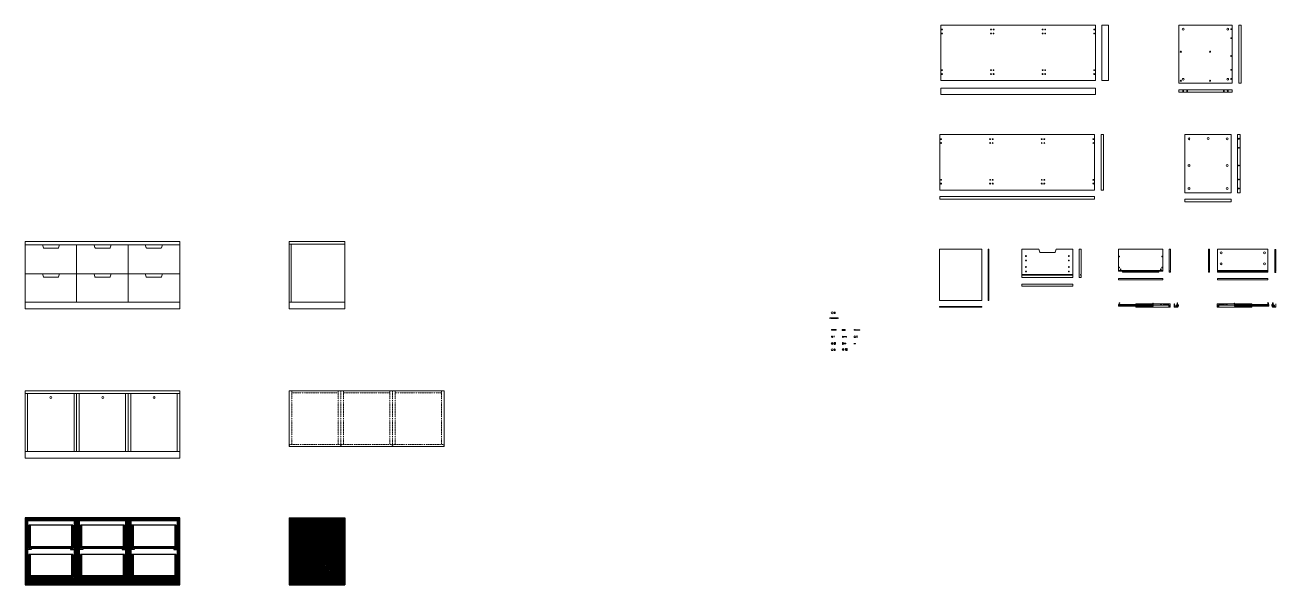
# Model space of a CAD drawing. Header units: centimetres. Extents: x -22520 to 4817, y -4630 to 5423.
# Drawn here: x -4878 to 4817, y 821 to 5161 of the extents above; entities that cross this region are included whole.
import ezdxf

# ---------------------------------------------------------------- set-up
doc = ezdxf.new("R2010")
doc.units = ezdxf.units.CM
doc.linetypes.add('ACAD_ISO02W100', pattern=[15, 12, -3])
doc.linetypes.add('ACAD_ISO03W100', pattern=[30, 12, -18])
for name, color, linetype, lineweight in [('A-ELEV-MBE', 7, 'Continuous', 18), ('A-SECT-MCUT', 7, 'Continuous', 35), ('A-SECT-MCUT1', 7, 'Continuous', 35)]:
    doc.layers.add(name, color=color, linetype=linetype, lineweight=lineweight)

msp = doc.modelspace()

# ---------------------------------------------------------------- hatches: boundary and pattern name
at = {"layer": 'A-SECT-MCUT', "lineweight": 13, "true_color": 0x636466}
h = msp.add_hatch(dxfattribs=at)
h.set_pattern_fill('ANSI31', color=251, scale=2.5)
h.paths.add_polyline_path([(-3678.5, 1341.2), (-4878.5, 1341.2), (-4878.5, 1321.2), (-3678.5, 1321.2)])
h.paths.add_polyline_path([(-3678.5, 1321.2), (-3698.5, 1321.2), (-3698.5, 871.2), (-3678.5, 871.2)])
h.paths.add_polyline_path([(-3678.5, 871.2), (-3698.5, 871.2), (-3725.5, 871.2), (-4878.5, 871.2), (-4878.5, 821.2), (-3678.5, 821.2)])
h.paths.add_polyline_path([(-4058.5, 1321.2), (-4078.5, 1321.2), (-4078.5, 871.2), (-4058.5, 871.2), (-4058.5, 896)])
h.paths.add_polyline_path([(-4078.5, 1321.2), (-4098.5, 1321.2), (-4098.5, 871.2), (-4078.5, 871.2)])
h.paths.add_polyline_path([(-4458.5, 1321.2), (-4478.5, 1321.2), (-4478.5, 871.2), (-4458.5, 871.2), (-4458.5, 896)])
h.paths.add_polyline_path([(-4478.5, 1321.2), (-4498.5, 1321.2), (-4498.5, 871.2), (-4478.5, 871.2)])
h.paths.add_polyline_path([(-4858.5, 1321.2), (-4878.5, 1321.2), (-4878.5, 871.2), (-4858.5, 871.2), (-4858.5, 896)])
h.paths.add_polyline_path([(-3707.5, 1283.7), (-3717.5, 1283.7), (-3717.5, 1120.2), (-3714.5, 1120.2), (-3714.5, 1115.2), (-3717.5, 1115.2), (-3717.5, 1105.7), (-3707.5, 1105.7), (-3707.5, 1122)])
h.paths.add_polyline_path([(-3714.5, 1120.2), (-4042.5, 1120.2), (-4042.5, 1115.2), (-3714.5, 1115.2)])
h.paths.add_polyline_path([(-4039.5, 1283.7), (-4049.5, 1283.7), (-4049.5, 1105.7), (-4039.5, 1105.7), (-4039.5, 1115.2), (-4042.5, 1115.2), (-4042.5, 1120.2), (-4039.5, 1120.2)])
h.paths.add_polyline_path([(-3707.5, 1057.7), (-3717.5, 1057.7), (-3717.5, 894.2), (-3714.5, 894.2), (-3714.5, 889.2), (-3717.5, 889.2), (-3717.5, 879.7), (-3707.5, 879.7), (-3707.5, 896)])
h.paths.add_polyline_path([(-3714.5, 894.2), (-4042.5, 894.2), (-4042.5, 889.2), (-3714.5, 889.2)])
h.paths.add_polyline_path([(-4039.5, 1057.7), (-4049.5, 1057.7), (-4049.5, 879.7), (-4039.5, 879.7), (-4039.5, 889.2), (-4042.5, 889.2), (-4042.5, 894.2), (-4039.5, 894.2)])
h.paths.add_polyline_path([(-4107.5, 1057.7), (-4117.5, 1057.7), (-4117.5, 894.2), (-4114.5, 894.2), (-4114.5, 889.2), (-4117.5, 889.2), (-4117.5, 879.7), (-4107.5, 879.7), (-4107.5, 896)])
h = msp.add_hatch(dxfattribs=at)
h.set_pattern_fill('ANSI31', color=251, scale=2.5)
h.paths.add_polyline_path([(-4107.5, 1283.7), (-4117.5, 1283.7), (-4117.5, 1120.2), (-4114.5, 1120.2), (-4114.5, 1115.2), (-4117.5, 1115.2), (-4117.5, 1105.7), (-4107.5, 1105.7), (-4107.5, 1122)])
h.paths.add_polyline_path([(-4114.5, 1120.2), (-4442.5, 1120.2), (-4442.5, 1115.2), (-4114.5, 1115.2)])
h.paths.add_polyline_path([(-4439.5, 1283.7), (-4449.5, 1283.7), (-4449.5, 1105.7), (-4439.5, 1105.7), (-4439.5, 1115.2), (-4442.5, 1115.2), (-4442.5, 1120.2), (-4439.5, 1120.2)])
h.paths.add_polyline_path([(-4507.5, 1283.7), (-4517.5, 1283.7), (-4517.5, 1120.2), (-4514.5, 1120.2), (-4514.5, 1115.2), (-4517.5, 1115.2), (-4517.5, 1105.7), (-4507.5, 1105.7), (-4507.5, 1122)])
h.paths.add_polyline_path([(-4839.5, 1283.7), (-4849.5, 1283.7), (-4849.5, 1105.7), (-4839.5, 1105.7), (-4839.5, 1115.2), (-4842.5, 1115.2), (-4842.5, 1120.2), (-4839.5, 1120.2)])
h.paths.add_polyline_path([(-4514.5, 1120.2), (-4842.5, 1120.2), (-4842.5, 1115.2), (-4839.5, 1115.2), (-4831.5, 1115.2), (-4514.5, 1115.2)])
h.paths.add_polyline_path([(-4507.5, 1057.7), (-4517.5, 1057.7), (-4517.5, 894.2), (-4514.5, 894.2), (-4514.5, 889.2), (-4517.5, 889.2), (-4517.5, 879.7), (-4507.5, 879.7)])
h.paths.add_polyline_path([(-4839.5, 1057.7), (-4849.5, 1057.7), (-4849.5, 879.7), (-4839.5, 879.7), (-4839.5, 889.2), (-4842.5, 889.2), (-4842.5, 894.2), (-4839.5, 894.2)])
h.paths.add_polyline_path([(-4514.5, 894.2), (-4842.5, 894.2), (-4842.5, 889.2), (-4514.5, 889.2)])
h.paths.add_polyline_path([(-4439.5, 1057.7), (-4449.5, 1057.7), (-4449.5, 879.7), (-4439.5, 879.7), (-4439.5, 889.2), (-4442.5, 889.2), (-4442.5, 894.2), (-4439.5, 894.2)])
h.paths.add_polyline_path([(-4114.5, 894.2), (-4442.5, 894.2), (-4442.5, 889.2), (-4114.5, 889.2)])
h = msp.add_hatch(dxfattribs=at)
h.set_pattern_fill('ANSI31', color=251, scale=2.5)
h.paths.add_polyline_path([(-2400.7, 871.2), (-2462.7, 871.2), (-2462.7, 858.7), (-2468.7, 858.7), (-2468.7, 871.2), (-2747.7, 871.2), (-2747.7, 858.7), (-2753.7, 858.7), (-2753.7, 871.2), (-2830.7, 871.2), (-2830.7, 821.2), (-2400.7, 821.2)])
h.paths.add_polyline_path([(-2400.7, 1321), (-2462.7, 1321), (-2462.7, 1308.5), (-2468.7, 1308.5), (-2468.7, 1321), (-2747.7, 1321), (-2747.7, 1308.5), (-2753.7, 1308.5), (-2753.7, 1321), (-2815.7, 1321), (-2815.7, 871.2), (-2753.7, 871.2), (-2753.7, 883.7), (-2747.7, 883.7), (-2747.7, 871.2), (-2468.7, 871.2), (-2468.7, 883.7), (-2462.7, 883.7), (-2462.7, 871.2), (-2400.7, 871.2)])
h.paths.add_polyline_path([(-2405.2, 973.3, -1), (-2411.2, 973.3, -1)], flags=16)
h.paths.add_polyline_path([(-2405.2, 1081.2, -1), (-2411.2, 1081.2, -1)], flags=16)
h.paths.add_polyline_path([(-2404.7, 903.3, -1), (-2411.7, 903.3, -1)], flags=16)
h.paths.add_polyline_path([(-2411.2, 1218.9, -1), (-2405.2, 1218.9, -1)], flags=16)
h.paths.add_polyline_path([(-2411.7, 1288.9, -1), (-2404.7, 1288.9, -1)], flags=16)
h.paths.add_polyline_path([(-2400.7, 1341.2), (-2830.7, 1341.2), (-2830.7, 1321), (-2753.7, 1321), (-2753.7, 1333.5), (-2747.7, 1333.5), (-2747.7, 1321), (-2468.7, 1321), (-2468.7, 1333.5), (-2462.7, 1333.5), (-2462.7, 1321), (-2400.7, 1321)])
h.paths.add_polyline_path([(-2815.7, 1321), (-2830.7, 1321), (-2830.7, 871.2), (-2815.7, 871.2)])

# ---------------------------------------------------------------- linework, layer by layer
at = {"layer": 'A-ELEV-MBE'}
for p, q in [((2218.5, 4672.4), (3418.5, 4672.4)), ((2218.5, 4672.4), (2218.5, 4622.4)), ((3418.5, 4672.4), (3418.5, 4622.4)), ((4063.1, 4639.4), (4063.1, 4659.4)), ((4478.1, 4659.4), (4478.1, 4639.4)), ((2218.5, 4622.4), (3418.5, 4622.4)), ((4063.1, 4639.4), (4478.1, 4639.4)), ((2211.6, 3811.5), (3411.6, 3811.5)), ((-4878.5, 3457), (-4743.5, 3457)), ((-4736.4, 3434.8), (-4743.5, 3457)), ((-4611, 3457), (-4743.5, 3457)), ((-4732.6, 3432), (-4621.9, 3432)), ((-4618.1, 3434.8), (-4611, 3457)), ((-4611, 3457), (-4478.5, 3457)), ((-4478.5, 3457), (-4078.5, 3457)), ((-4478.5, 3457), (-4478.5, 3012)), ((-4336.4, 3434.8), (-4343.5, 3457)), ((-4332.6, 3432), (-4221.9, 3432)), ((-4218.1, 3434.8), (-4211, 3457)), ((-4078.5, 3457), (-3946, 3457)), ((-4078.5, 3457), (-4078.5, 3012)), ((-3938.9, 3434.8), (-3946, 3457)), ((-3813.5, 3457), (-3946, 3457)), ((-3935.1, 3432), (-3824.4, 3432)), ((-3820.6, 3434.8), (-3813.5, 3457)), ((-3813.5, 3457), (-3678.5, 3457)), ((-2830.7, 3482), (-2400.7, 3482)), ((-2830.7, 3482), (-2830.7, 2962)), ((-2830.7, 3461.9), (-2400.7, 3461.9)), ((-2815.7, 3461.9), (-2815.7, 3012)), ((-2400.7, 3482), (-2400.7, 2962)), ((2586.8, 3026.9), (2586.8, 3422.9)), ((2586.8, 3422.9), (2591.8, 3422.9)), ((2591.8, 3026.9), (2591.8, 3422.9)), ((2847.9, 3422.9), (2980.4, 3422.9)), ((2847.9, 3422.9), (2847.9, 3202.9)), ((2987.5, 3400.7), (2980.4, 3422.9)), ((2991.3, 3397.9), (3102, 3397.9)), ((3105.8, 3400.7), (3112.9, 3422.9)), ((3112.9, 3422.9), (3242.9, 3422.9)), ((3242.9, 3422.9), (3242.9, 3202.9)), ((3291.2, 3422.9), (3291.2, 3202.9)), ((3291.2, 3422.9), (3306.2, 3422.9)), ((3306.2, 3422.9), (3306.2, 3226.9)), ((3939.8, 3422.9), (3597.8, 3422.9)), ((3597.8, 3422.9), (3597.8, 3252.9)), ((3939.8, 3422.9), (3939.8, 3252.9)), ((4364.5, 3422.9), (4364.5, 3244.9)), ((4364.5, 3422.9), (4754.5, 3422.7)), ((4754.5, 3422.7), (4754.5, 3244.7)), ((-4878.5, 3232), (-4743.5, 3232)), ((-4736.4, 3209.8), (-4743.5, 3232)), ((-4611, 3232), (-4743.5, 3232)), ((-4732.6, 3207), (-4621.9, 3207)), ((-4618.1, 3209.8), (-4611, 3232)), ((-4611, 3232), (-4478.5, 3232)), ((-4478.5, 3232), (-4343.5, 3232)), ((-4336.4, 3209.8), (-4343.5, 3232)), ((-4211, 3232), (-4343.5, 3232)), ((-4332.6, 3207), (-4221.9, 3207)), ((-4218.1, 3209.8), (-4211, 3232)), ((-4211, 3232), (-4078.5, 3232)), ((-4078.5, 3232), (-3946, 3232)), ((-3938.9, 3209.8), (-3946, 3232)), ((-3813.5, 3232), (-3946, 3232)), ((-3935.1, 3207), (-3824.4, 3207)), ((-3820.6, 3209.8), (-3813.5, 3232)), ((-3813.5, 3232), (-3678.5, 3232)), ((2847.9, 3226.9), (3242.9, 3226.9)), ((2847.9, 3221.9), (3242.9, 3221.9)), ((2847.9, 3202.9), (3242.9, 3202.9)), ((3291.2, 3202.9), (3306.2, 3202.9)), ((3306.2, 3226.9), (3302.2, 3226.9)), ((3302.2, 3226.9), (3302.2, 3221.9)), ((3302.2, 3221.9), (3306.2, 3221.9)), ((3306.2, 3221.9), (3306.2, 3202.9)), ((3597.8, 3257.9), (3939.8, 3257.9)), ((3612.8, 3257.9), (3597.8, 3257.9)), ((3597.8, 3252.9), (3939.8, 3252.9)), ((3627.8, 3252.9), (3627.8, 3244.9)), ((3627.8, 3244.9), (3909.8, 3244.9)), ((3909.8, 3252.9), (3909.8, 3244.9)), ((3999.8, 3257.9), (3996.8, 3257.9)), ((3996.8, 3257.9), (3996.8, 3252.9)), ((3996.8, 3252.9), (3999.8, 3252.9)), ((4293, 3258.1), (4296, 3258.1)), ((4296, 3253.1), (4293, 3253.1)), ((4296, 3258.1), (4296, 3253.1)), ((4364.5, 3257.9), (4754.5, 3257.9)), ((4379.5, 3257.9), (4364.5, 3257.9)), ((4364.5, 3252.9), (4754.5, 3252.9)), ((4364.5, 3244.9), (4754.5, 3244.7)), ((4817.2, 3256.7), (4814.2, 3256.7)), ((4814.2, 3256.7), (4814.2, 3251.7)), ((4814.2, 3251.7), (4817.2, 3251.7)), ((3597.8, 3195.7), (3939.8, 3195.7)), ((3597.8, 3195.7), (3597.8, 3185.7)), ((3597.8, 3185.7), (3939.8, 3185.7)), ((3939.8, 3195.7), (3939.8, 3185.7)), ((4364.5, 3197), (4754.5, 3197)), ((4364.5, 3197), (4364.5, 3187)), ((4364.5, 3187), (4754.5, 3187)), ((4754.5, 3197), (4754.5, 3187)), ((-4878.5, 3012), (-3678.5, 3012)), ((-2830.7, 3012), (-2400.7, 3012)), ((2586.8, 3026.9), (2591.8, 3026.9)), ((2586.8, 3026.9), (2591.8, 3026.9)), ((3600.8, 2993.8), (3600.8, 3006.8)), ((3600.8, 3006.8), (3607.8, 3006.8)), ((3607.8, 3004.8), (3607.8, 3006.8)), ((4051.7, 3004.8), (4051.7, 3006.8)), ((4055.2, 3006.8), (4051.7, 3006.8)), ((4055.2, 3004.8), (4055.2, 3006.8)), ((4759.3, 3006.8), (4752.3, 3006.8)), ((4752.3, 3004.8), (4752.3, 3006.8)), ((4759.3, 2993.8), (4759.3, 3006.8)), ((4791.2, 3005.4), (4791.2, 3007.4)), ((4791.2, 3007.4), (4794.7, 3007.4)), ((4794.7, 3005.4), (4794.7, 3007.4)), ((-2830.7, 2962), (-2400.7, 2962)), ((1392.8, 2922.1), (1392.8, 2936.8)), ((1392.8, 2936.8), (1393.8, 2936.8)), ((1393.8, 2922.1), (1392.8, 2922.1)), ((1393.8, 2922.1), (1393.8, 2936.8)), ((1393.8, 2934.5), (1401.4, 2934.5)), ((1393.8, 2924.5), (1401.4, 2924.5)), ((1401.4, 2934.5), (1401.4, 2924.5)), ((2208.9, 2979.8), (2536.9, 2979.8)), ((2208.9, 2979.8), (2208.9, 2974.8)), ((2208.9, 2974.8), (2536.9, 2974.8)), ((2536.9, 2979.8), (2536.9, 2974.8)), ((3864.5, 2993.8), (3597.8, 2993.8)), ((3597.8, 2980.8), (3597.8, 2993.8)), ((3864.5, 2990.8), (3597.8, 2990.8)), ((3864.5, 2980.8), (3597.8, 2980.8)), ((3602.8, 2993.8), (3602.8, 3004.8)), ((3602.8, 3004.8), (3607.8, 3004.8)), ((3731.2, 2997.6), (3731.2, 2993.8)), ((3731.2, 2980.3), (3731.2, 2976.8)), ((3995.8, 2999.6), (3733.2, 2999.6)), ((3997.8, 2974.8), (3733.2, 2974.8)), ((3859.9, 2989.8), (3846.9, 2989.8)), ((3859.9, 2988.8), (3846.9, 2988.8)), ((3864.5, 2980.8), (3864.5, 2993.8)), ((3997.8, 2989.8), (3864.5, 2989.8)), ((3997.8, 2988.8), (3864.5, 2988.8)), ((3997.8, 2997.6), (3997.8, 2974.8)), ((4029.2, 2999.6), (4029.2, 2990.4)), ((4029.2, 2999.6), (4030.2, 2999.6)), ((4029.2, 2990.4), (4029.2, 2974.8)), ((4029.2, 2974.8), (4056.2, 2974.8)), ((4030.2, 2999.6), (4030.2, 2975.8)), ((4030.2, 2975.8), (4055.2, 2975.8)), ((4048.2, 2984.3), (4038.2, 2984.3)), ((4038.2, 2984.3), (4038.2, 2983.3)), ((4048.2, 2983.3), (4038.2, 2983.3)), ((4042.2, 2989.6), (4041.5, 2988.5)), ((4041.5, 2984.3), (4041.5, 2988.5)), ((4041.5, 2988.5), (4045, 2988.5)), ((4042.2, 2989.6), (4044.3, 2989.6)), ((4044.3, 2989.6), (4045, 2988.5)), ((4045, 2988.5), (4045, 2984.3)), ((4048.2, 2991.8), (4048.2, 2982.8)), ((4049.7, 2991.8), (4049.7, 2982.8)), ((4049.7, 2988.8), (4056.2, 2988.8)), ((4049.7, 2987.8), (4055.2, 2987.8)), ((4058.2, 2993.8), (4050.2, 2993.8)), ((4057.6, 2992.3), (4050.2, 2992.3)), ((4053.2, 2982.3), (4050.2, 2982.3)), ((4053.2, 2980.8), (4050.2, 2980.8)), ((4051.7, 3004.8), (4055.2, 3004.8)), ((4053.2, 2982.3), (4053.2, 2980.8)), ((4055.2, 2975.8), (4055.2, 2987.8)), ((4056.2, 2974.8), (4056.2, 2988.8)), ((4059.2, 2982.3), (4056.2, 2982.3)), ((4056.2, 2982.3), (4056.2, 2980.8)), ((4059.2, 2980.8), (4056.2, 2980.8)), ((4057.6, 2992.3), (4059.7, 2990.2)), ((4058.2, 2993.8), (4061.2, 2990.8)), ((4059.7, 2982.8), (4059.7, 2990.2)), ((4061.2, 2982.8), (4061.2, 2990.8)), ((4362.3, 2997.6), (4362.3, 2974.8)), ((4362.3, 2989.8), (4495.6, 2989.8)), ((4362.3, 2988.8), (4495.6, 2988.8)), ((4362.3, 2974.8), (4627, 2974.8)), ((4364.3, 2999.6), (4627, 2999.6)), ((4495.6, 2980.8), (4495.6, 2993.8)), ((4495.6, 2993.8), (4762.3, 2993.8)), ((4495.6, 2990.8), (4762.3, 2990.8)), ((4495.6, 2980.8), (4762.3, 2980.8)), ((4500.2, 2989.8), (4513.2, 2989.8)), ((4500.2, 2988.8), (4513.2, 2988.8)), ((4629, 2997.6), (4629, 2993.8)), ((4629, 2980.3), (4629, 2976.8)), ((4757.3, 3004.8), (4752.3, 3004.8)), ((4757.3, 2993.8), (4757.3, 3004.8)), ((4762.3, 2980.8), (4762.3, 2993.8)), ((4788.2, 2994.4), (4785.2, 2991.4)), ((4785.2, 2983.4), (4785.2, 2991.4)), ((4788.9, 2992.9), (4786.7, 2990.8)), ((4786.7, 2983.4), (4786.7, 2990.8)), ((4787.2, 2982.9), (4790.2, 2982.9)), ((4787.2, 2981.4), (4790.2, 2981.4)), ((4788.2, 2994.4), (4796.2, 2994.4)), ((4788.9, 2992.9), (4796.2, 2992.9)), ((4796.7, 2989.4), (4790.2, 2989.4)), ((4790.2, 2975.4), (4790.2, 2989.4)), ((4790.2, 2982.9), (4790.2, 2981.4)), ((4817.2, 2975.4), (4790.2, 2975.4)), ((4794.7, 3005.4), (4791.2, 3005.4)), ((4796.7, 2988.4), (4791.2, 2988.4)), ((4791.2, 2976.4), (4791.2, 2988.4)), ((4816.2, 2976.4), (4791.2, 2976.4)), ((4793.2, 2982.9), (4796.2, 2982.9)), ((4793.2, 2982.9), (4793.2, 2981.4)), ((4793.2, 2981.4), (4796.2, 2981.4)), ((4796.7, 2992.4), (4796.7, 2983.4)), ((4798.2, 2992.4), (4798.2, 2983.4)), ((4798.2, 2984.9), (4808.2, 2984.9)), ((4798.2, 2983.9), (4808.2, 2983.9)), ((4802.2, 2990.2), (4801.5, 2989.1)), ((4805, 2989.1), (4801.5, 2989.1)), ((4801.5, 2989.1), (4801.5, 2984.9)), ((4804.3, 2990.2), (4802.2, 2990.2)), ((4804.3, 2990.2), (4805, 2989.1)), ((4805, 2984.9), (4805, 2989.1)), ((4808.2, 2984.9), (4808.2, 2983.9)), ((4816.2, 3000.2), (4816.2, 2976.4)), ((4817.2, 3000.2), (4816.2, 3000.2)), ((4817.2, 3000.2), (4817.2, 2991)), ((4817.2, 2991), (4817.2, 2975.4)), ((1359.2, 2891.5), (1360.2, 2892.5)), ((1359.2, 2891.5), (1359.2, 2888.3)), ((1359.2, 2888.3), (1360.2, 2887.3)), ((1360.2, 2892.5), (1360.2, 2887.3)), ((1363.2, 2892.5), (1360.2, 2892.5)), ((1360.2, 2887.3), (1363.2, 2887.3)), ((1363.2, 2892.5), (1363.2, 2887.3)), ((1363.2, 2891.1), (1369.2, 2891.1)), ((1363.2, 2888.7), (1369.2, 2888.7)), ((1369.2, 2892.5), (1369.2, 2887.3)), ((1415.2, 2892.5), (1369.2, 2892.5)), ((1369.2, 2887.3), (1415.2, 2887.3)), ((1415.2, 2887.3), (1415.2, 2892.5)), ((1415.2, 2891.1), (1421.2, 2891.1)), ((1415.2, 2888.7), (1421.2, 2888.7)), ((1421.2, 2892.5), (1424.2, 2892.5)), ((1421.2, 2892.5), (1421.2, 2887.3)), ((1424.2, 2887.3), (1421.2, 2887.3)), ((1424.2, 2892.5), (1424.2, 2887.3)), ((1425.2, 2891.5), (1424.2, 2892.5)), ((1425.2, 2888.3), (1424.2, 2887.3)), ((1425.2, 2891.5), (1425.2, 2888.3)), ((1372.5, 2800.7), (1371, 2799.2)), ((1371, 2799.2), (1371, 2796.2)), ((1372.5, 2794.7), (1371, 2796.2)), ((1372.5, 2800.7), (1372.5, 2794.7)), ((1407.5, 2800.7), (1372.5, 2800.7)), ((1407.5, 2794.7), (1372.5, 2794.7)), ((1407.5, 2800.7), (1409, 2799.2)), ((1407.5, 2800.7), (1407.5, 2794.7)), ((1407.5, 2794.7), (1409, 2796.2)), ((1409, 2796.2), (1409, 2799.2)), ((1455.3, 2800.5), (1453.8, 2799)), ((1453.8, 2799), (1453.8, 2796)), ((1455.3, 2794.5), (1453.8, 2796)), ((1477.3, 2800.5), (1455.3, 2800.5)), ((1455.3, 2800.5), (1455.3, 2794.5)), ((1455.3, 2794.5), (1477.3, 2794.5)), ((1459.8, 2749.6), (1459.8, 2749.6)), ((1459.8, 2739.6), (1459.8, 2739.6)), ((1460.5, 2740.3), (1460.5, 2748.8)), ((1468.4, 2747.1), (1460.5, 2747.1)), ((1460.5, 2742.1), (1468.4, 2742.1)), ((1468.4, 2742.1), (1468.4, 2747.1)), ((1468.4, 2745.6), (1486.2, 2745.6)), ((1468.4, 2743.5), (1486.2, 2743.5)), ((1469.4, 2745.6), (1469.4, 2747.1)), ((1469.4, 2742.1), (1469.4, 2743.5)), ((1470.5, 2745.6), (1470.5, 2747.1)), ((1470.5, 2742.1), (1470.5, 2743.5)), ((1471.6, 2745.6), (1471.6, 2747.1)), ((1471.6, 2742.1), (1471.6, 2743.5)), ((1472.6, 2745.6), (1472.6, 2747.1)), ((1472.6, 2742.1), (1472.6, 2743.5)), ((1473.7, 2745.6), (1473.7, 2747.1)), ((1473.7, 2742.1), (1473.7, 2743.5)), ((1474.8, 2745.6), (1474.8, 2747.1)), ((1474.8, 2742.1), (1474.8, 2743.5)), ((1475.9, 2745.6), (1475.9, 2747.1)), ((1475.9, 2742.1), (1475.9, 2743.5)), ((1476.9, 2745.6), (1476.9, 2747.1)), ((1476.9, 2742.1), (1476.9, 2743.5)), ((1477.3, 2800.5), (1478.8, 2799)), ((1477.3, 2800.5), (1477.3, 2794.5)), ((1477.3, 2794.5), (1478.8, 2796)), ((1478, 2745.6), (1478, 2747.1)), ((1478, 2742.1), (1478, 2743.5)), ((1478.8, 2796), (1478.8, 2799)), ((1479.1, 2745.6), (1479.1, 2747.1)), ((1479.1, 2742.1), (1479.1, 2743.5)), ((1480.1, 2745.6), (1480.1, 2747.1)), ((1480.1, 2742.1), (1480.1, 2743.5)), ((1481.2, 2745.6), (1481.2, 2747.1)), ((1481.2, 2742.1), (1481.2, 2743.5)), ((1482.3, 2745.6), (1482.3, 2747.1)), ((1482.3, 2742.1), (1482.3, 2743.5)), ((1483.4, 2745.6), (1483.4, 2747.1)), ((1483.4, 2742.1), (1483.4, 2743.5)), ((1484.4, 2745.6), (1484.4, 2747.1)), ((1484.4, 2742.1), (1484.4, 2743.5)), ((1485.5, 2745.6), (1485.5, 2747.1)), ((1485.5, 2742.1), (1485.5, 2743.5)), ((1486.2, 2742.1), (1486.2, 2747.1)), ((1486.2, 2747.1), (1487.7, 2747.1)), ((1486.2, 2742.1), (1487.7, 2742.1)), ((1487.7, 2742.1), (1487.7, 2747.1)), ((1548.2, 2800.2), (1548.2, 2794.9)), ((1548.2, 2800.2), (1550.7, 2800.2)), ((1548.2, 2794.9), (1550.7, 2794.9)), ((1550.7, 2794.9), (1550.7, 2800.2)), ((1550.7, 2798.6), (1558.2, 2798.6)), ((1550.7, 2796.6), (1558.2, 2796.6)), ((1558.2, 2794.1), (1558.2, 2801.1)), ((1578.2, 2799.6), (1560.2, 2799.6)), ((1560.2, 2799.6), (1560.2, 2799.6)), ((1560.2, 2797.6), (1560.2, 2797.6)), ((1560.2, 2795.6), (1578.2, 2795.6)), ((1561.2, 2799.1), (1577.2, 2799.1)), ((1561.2, 2798.6), (1577.2, 2798.6)), ((1577.2, 2796.6), (1561.2, 2796.6)), ((1561.2, 2796.1), (1577.2, 2796.1)), ((1578.2, 2799.6), (1578.2, 2799.6)), ((1578.2, 2797.6), (1578.2, 2797.6)), ((1580.2, 2794.1), (1580.2, 2801.1)), ((1582.1, 2799.6), (1580.9, 2795.6)), ((1583.3, 2799.6), (1582.2, 2795.6)), ((1584.6, 2799.6), (1583.4, 2795.6)), ((1585.8, 2799.6), (1584.7, 2795.6)), ((1587.1, 2799.6), (1585.9, 2795.6)), ((1588.3, 2799.6), (1587.1, 2795.6)), ((1589.6, 2799.6), (1588.4, 2795.6)), ((1590.8, 2799.6), (1589.6, 2795.6)), ((1592.2, 2796.4), (1592.2, 2798.7)), ((1393.3, 2637.2), (1393.3, 2651.9)), ((1393.3, 2651.9), (1394.3, 2651.9)), ((1394.3, 2637.2), (1393.3, 2637.2)), ((1393.6, 2699.6), (1403.6, 2699.6)), ((1393.6, 2699.6), (1393.6, 2684.9)), ((1396.8, 2684.9), (1393.6, 2684.9)), ((1394.3, 2637.2), (1394.3, 2651.9)), ((1394.3, 2649.5), (1401.9, 2649.5)), ((1394.3, 2648), (1399.8, 2648)), ((1394.3, 2647.5), (1399.8, 2647.5)), ((1399.8, 2641.5), (1394.3, 2641.5)), ((1394.3, 2641), (1399.8, 2641)), ((1394.3, 2639.5), (1401.9, 2639.5)), ((1396.8, 2684.9), (1396.8, 2694.9)), ((1402.1, 2692.9), (1396.8, 2692.9)), ((1396.8, 2687.9), (1402.1, 2687.9)), ((1399.8, 2647.5), (1399.8, 2648)), ((1399.8, 2641), (1399.8, 2641.5)), ((1401.9, 2649.5), (1401.9, 2639.5)), ((1402.1, 2684.9), (1402.1, 2694.9)), ((1403.6, 2684.9), (1402.1, 2684.9)), ((1402.1, 2684.9), (1403.6, 2684.9)), ((1403.6, 2699.6), (1403.6, 2684.9)), ((1456.6, 2687.5), (1456.6, 2698.1)), ((1461.9, 2699.9), (1457.6, 2699.9)), ((1457.6, 2696.3), (1459.7, 2696.3)), ((1457.6, 2689.3), (1459.7, 2689.3)), ((1457.6, 2685.7), (1461.9, 2685.7)), ((1461.9, 2696.3), (1459.7, 2696.3)), ((1461.9, 2689.3), (1459.7, 2689.3)), ((1462.8, 2692.8), (1462.8, 2698.1)), ((1462.8, 2687.4), (1462.8, 2698.1)), ((1462.8, 2695.7), (1482, 2695.7)), ((1462.8, 2692.8), (1462.8, 2687.4)), ((1462.8, 2689.9), (1482, 2689.9)), ((1465.7, 2689.9), (1464.3, 2695.7)), ((1467.2, 2689.9), (1465.8, 2695.7)), ((1468.7, 2689.9), (1467.3, 2695.7)), ((1470.2, 2689.9), (1468.8, 2695.7)), ((1471.7, 2689.9), (1470.3, 2695.7)), ((1473.2, 2689.9), (1471.8, 2695.7)), ((1474.7, 2689.9), (1473.3, 2695.7)), ((1476.2, 2689.9), (1474.8, 2695.7)), ((1477.7, 2689.9), (1476.3, 2695.7)), ((1479.2, 2689.9), (1477.8, 2695.7)), ((1480.7, 2689.9), (1479.3, 2695.7)), ((1479.6, 2653.7), (1487, 2653.7)), ((1479.6, 2653.7), (1479.6, 2639)), ((1479.6, 2639), (1480.6, 2639)), ((1480.6, 2653.7), (1480.6, 2644.8)), ((1480.6, 2651.5), (1486.2, 2651.5)), ((1486.2, 2644.8), (1480.6, 2644.8)), ((1480.6, 2644.3), (1480.6, 2639)), ((1486.2, 2644.3), (1480.6, 2644.3)), ((1480.6, 2641.2), (1486.2, 2641.2)), ((1482.2, 2690), (1480.8, 2695.7)), ((1481.7, 2650.7), (1485.1, 2650.7)), ((1481.7, 2650.7), (1481.7, 2645.8)), ((1481.7, 2645.8), (1485.1, 2645.8)), ((1483.9, 2695), (1482, 2695.7)), ((1483.9, 2690.6), (1482, 2689.9)), ((1483.9, 2692.8), (1483.9, 2695)), ((1483.9, 2692.8), (1483.9, 2690.6)), ((1485.1, 2650.7), (1485.1, 2645.8)), ((1486.2, 2653.7), (1486.2, 2644.8)), ((1486.2, 2644.3), (1486.2, 2639)), ((1486.2, 2639), (1493.1, 2639)), ((1487, 2653.7), (1487, 2643.7)), ((1487, 2651.5), (1492.2, 2651.5)), ((1492.2, 2653.7), (1493.1, 2653.7)), ((1492.2, 2653.7), (1492.2, 2643.7)), ((1493.1, 2653.7), (1493.1, 2639)), ((1547.2, 2692.1), (1546.7, 2692.6)), ((1546.7, 2691.6), (1547.2, 2692.1)), ((1550.5, 2689.7), (1549.1, 2694.5)), ((1552, 2689.7), (1550.6, 2694.5)), ((1553.5, 2689.7), (1552.1, 2694.5)), ((1555, 2689.7), (1553.6, 2694.5)), ((1556.5, 2689.7), (1555.1, 2694.5)), ((1558, 2689.7), (1556.6, 2694.5)), ((1558.7, 2693.5), (1558.7, 2690.7)), ((-4878.5, 2304.7), (-3678.5, 2304.7)), ((-4858.5, 2304.7), (-4858.5, 1854.7)), ((-4858.5, 2304.7), (-4495.5, 2304.7)), ((-4858.5, 2304.7), (-4849.5, 2304.7)), ((-4498.5, 2304.7), (-4498.5, 1854.7)), ((-4478.5, 2304.7), (-4478.5, 1854.7)), ((-4458.5, 2304.7), (-4458.5, 1854.7)), ((-4098.5, 2304.7), (-4098.5, 1854.7)), ((-4081, 2304.7), (-4076, 2304.7)), ((-4078.5, 2304.7), (-4078.5, 1854.7)), ((-4058.5, 2304.7), (-4058.5, 1854.7)), ((-3698.5, 2304.7), (-3698.5, 1854.7)), ((-4878.5, 1854.7), (-3678.5, 1854.7))]:
    msp.add_line(p, q, dxfattribs=at)
at = {"layer": 'A-ELEV-MBE', "linetype": 'ACAD_ISO02W100'}
for p, q in [((4051.7, 2993.8), (4051.7, 3004.8)), ((4055.2, 2993.8), (4055.2, 3004.8)), ((4791.2, 2994.4), (4791.2, 3005.4)), ((4794.7, 2994.4), (4794.7, 3005.4))]:
    msp.add_line(p, q, dxfattribs=at)
at = {"layer": 'A-ELEV-MBE', "linetype": 'Continuous'}
for p, q in [((1376.1, 2688.6), (1376.1, 2695.9)), ((1377.4, 2688.6), (1377.4, 2695.9)), ((1462.3, 2647), (1459.4, 2647)), ((1462.3, 2645.7), (1459.4, 2645.7)), ((1462.3, 2647), (1462.3, 2650)), ((1462.3, 2645.7), (1462.3, 2642.7)), ((1463.7, 2647), (1463.7, 2650)), ((1463.7, 2647), (1466.6, 2647)), ((1463.7, 2645.7), (1466.6, 2645.7)), ((1463.7, 2645.7), (1463.7, 2642.7))]:
    msp.add_line(p, q, dxfattribs=at)
at = {"layer": 'A-ELEV-MBE', "linetype": 'ACAD_ISO03W100', "ltscale": 0.15}
for p, q in [((-2810.7, 2324.7), (-2810.7, 1909.7)), ((-2810.7, 2309.7), (-2450.7, 2309.7)), ((-2450.7, 2324.7), (-2450.7, 1909.7)), ((-2430.7, 2324.7), (-2430.7, 1909.7)), ((-2410.7, 2324.7), (-2410.7, 1909.7)), ((-2410.7, 2309.7), (-2050.7, 2309.7)), ((-2050.7, 2324.7), (-2050.7, 1909.7)), ((-2030.7, 2324.7), (-2030.7, 1909.7)), ((-2010.7, 2324.7), (-2010.7, 1909.7)), ((-2010.7, 2309.7), (-1650.7, 2309.7)), ((-1650.7, 2324.7), (-1650.7, 1909.7)), ((-2830.7, 1909.7), (-1630.7, 1909.7)), ((-2828.2, 1894.7), (-2828.2, 1909.7)), ((-2433.2, 1894.7), (-2433.2, 1909.7)), ((-2428.2, 1894.7), (-2428.2, 1909.7)), ((-2033.2, 1894.7), (-2033.2, 1909.7)), ((-2028.2, 1894.7), (-2028.2, 1909.7)), ((-1633.2, 1894.7), (-1633.2, 1909.7))]:
    msp.add_line(p, q, dxfattribs=at)
at = {"layer": 'A-ELEV-MBE', "lineweight": 25}
for p, q in [((-4858.5, 1321.2), (-4858.5, 871.2)), ((-4858.5, 1321.2), (-4849.5, 1321.2)), ((-4849.5, 1283.7), (-4849.5, 1105.7)), ((-4839.7, 1283.7), (-4849.5, 1283.7)), ((-4839.5, 1283.7), (-4839.5, 1120.2)), ((-4517.5, 1283.7), (-4517.5, 1120.2)), ((-4507.5, 1283.7), (-4507.5, 1105.7)), ((-4498.5, 1321.2), (-4498.5, 871.2)), ((-4478.5, 1321.2), (-4478.5, 871.2)), ((-4458.5, 1321.2), (-4458.5, 871.2)), ((-4449.5, 1283.7), (-4449.5, 1105.7)), ((-4439.7, 1283.7), (-4449.5, 1283.7)), ((-4439.5, 1283.7), (-4439.5, 1120.2)), ((-4117.5, 1283.7), (-4117.5, 1120.2)), ((-4107.5, 1283.7), (-4107.5, 1105.7)), ((-4081, 1321.2), (-4076, 1321.2)), ((-4078.5, 1321.2), (-4078.5, 871.2)), ((-4049.5, 1283.7), (-4049.5, 1105.7)), ((-4039.7, 1283.7), (-4049.5, 1283.7)), ((-4039.5, 1283.7), (-4039.5, 1120.2)), ((-3717.5, 1283.7), (-3717.5, 1120.2)), ((-3707.5, 1283.7), (-3707.5, 1105.7)), ((-3698.5, 1321.2), (-3698.5, 871.2)), ((-4839.5, 1105.7), (-4849.5, 1105.7)), ((-4842.5, 1120.2), (-4842.5, 1115.2)), ((-4839.5, 1115.2), (-4839.5, 1105.7)), ((-4517.5, 1115.2), (-4517.5, 1105.7)), ((-4517.5, 1105.7), (-4507.5, 1105.7)), ((-4517.5, 1105.7), (-4512.5, 1105.7)), ((-4514.5, 1120.2), (-4514.5, 1115.2)), ((-4439.5, 1105.7), (-4449.5, 1105.7)), ((-4442.5, 1120.2), (-4442.5, 1115.2)), ((-4439.5, 1115.2), (-4439.5, 1105.7)), ((-4117.5, 1115.2), (-4117.5, 1105.7)), ((-4117.5, 1105.7), (-4107.5, 1105.7)), ((-4117.5, 1105.7), (-4112.5, 1105.7)), ((-4114.5, 1120.2), (-4114.5, 1115.2)), ((-4039.5, 1105.7), (-4049.5, 1105.7)), ((-4042.5, 1120.2), (-4042.5, 1115.2)), ((-4039.5, 1115.2), (-4039.5, 1105.7)), ((-3717.5, 1115.2), (-3717.5, 1105.7)), ((-3717.5, 1105.7), (-3707.5, 1105.7)), ((-3717.5, 1105.7), (-3712.5, 1105.7)), ((-3714.5, 1120.2), (-3714.5, 1115.2)), ((-4849.5, 1057.7), (-4849.5, 879.7)), ((-4839.7, 1057.7), (-4849.5, 1057.7)), ((-4839.5, 1057.7), (-4839.5, 894.2)), ((-4517.5, 1057.7), (-4517.5, 894.2)), ((-4507.5, 1057.7), (-4507.5, 879.7)), ((-4449.5, 1057.7), (-4449.5, 879.7)), ((-4439.7, 1057.7), (-4449.5, 1057.7)), ((-4439.5, 1057.7), (-4439.5, 894.2)), ((-4117.5, 1057.7), (-4117.5, 894.2)), ((-4107.5, 1057.7), (-4107.5, 879.7)), ((-4049.5, 1057.7), (-4049.5, 879.7)), ((-4039.7, 1057.7), (-4049.5, 1057.7)), ((-4039.5, 1057.7), (-4039.5, 894.2)), ((-3717.5, 1057.7), (-3717.5, 894.2)), ((-3707.5, 1057.7), (-3707.5, 879.7)), ((-4839.5, 879.7), (-4849.5, 879.7)), ((-4842.5, 894.2), (-4842.5, 889.2)), ((-4839.5, 889.2), (-4839.5, 879.7)), ((-4517.5, 889.2), (-4517.5, 879.7)), ((-4517.5, 879.7), (-4507.5, 879.7)), ((-4517.5, 879.7), (-4512.5, 879.7)), ((-4514.5, 894.2), (-4514.5, 889.2)), ((-4439.5, 879.7), (-4449.5, 879.7)), ((-4442.5, 894.2), (-4442.5, 889.2)), ((-4439.5, 889.2), (-4439.5, 879.7)), ((-4117.5, 889.2), (-4117.5, 879.7)), ((-4117.5, 879.7), (-4107.5, 879.7)), ((-4117.5, 879.7), (-4112.5, 879.7)), ((-4114.5, 894.2), (-4114.5, 889.2)), ((-4039.5, 879.7), (-4049.5, 879.7)), ((-4042.5, 894.2), (-4042.5, 889.2)), ((-4039.5, 889.2), (-4039.5, 879.7)), ((-3717.5, 889.2), (-3717.5, 879.7)), ((-3717.5, 879.7), (-3707.5, 879.7)), ((-3717.5, 879.7), (-3712.5, 879.7)), ((-3714.5, 894.2), (-3714.5, 889.2))]:
    msp.add_line(p, q, dxfattribs=at)
at = {"layer": 'A-ELEV-MBE'}
for points in [[(2218.5, 4730.8), (3418.5, 4730.8), (3418.5, 5160.8), (2218.5, 5160.8)], [(3468.5, 5160.8), (3518.5, 5160.8), (3518.5, 4730.8), (3468.5, 4730.8)], [(4063.1, 5160.8), (4478.1, 5160.8), (4478.1, 4710.9), (4063.1, 4710.9)], [(4528.1, 5160.8), (4548.1, 5160.8), (4548.1, 4710.9), (4528.1, 4710.9)], [(2211.6, 3881.5), (3411.6, 3881.5), (3411.6, 4311.5), (2211.6, 4311.5)], [(3461.6, 4311.5), (3481.6, 4311.5), (3481.6, 3881.5), (3461.6, 3881.5)], [(4111.1, 4311.5), (4471.1, 4311.5), (4471.1, 3861.5), (4111.1, 3861.5)], [(4518.7, 4311.5), (4538.7, 4311.5), (4538.7, 3861.5), (4518.7, 3861.5)], [(4111.1, 3811.5), (4471.1, 3811.5), (4471.1, 3791.5), (4111.1, 3791.5)], [(-4878.5, 2962), (-3678.5, 2962), (-3678.5, 3482), (-4878.5, 3482)], [(2536.9, 3422.9), (2208.9, 3422.9), (2208.9, 3026.9), (2536.9, 3026.9)], [(2847.9, 3152.9), (3242.9, 3152.9), (3242.9, 3137.9), (2847.9, 3137.9)], [(3859.9, 2983.3), (3846.9, 2983.3), (3846.9, 2990.3), (3859.9, 2990.3)], [(3993.9, 2978.2), (3986.9, 2978.2), (3986.9, 2985.2), (3993.9, 2985.2)], [(4366.2, 2978.2), (4373.2, 2978.2), (4373.2, 2985.2), (4366.2, 2985.2)], [(4500.2, 2983.3), (4513.2, 2983.3), (4513.2, 2990.3), (4500.2, 2990.3)], [(1393.7, 2740.8), (1393.7, 2750.8), (1392.7, 2750.8), (1392.7, 2740.8)], [(1570.2, 2752.3), (1570.2, 2738.1), (1569.6, 2738.1), (1569.6, 2752.3)], [(-4878.5, 1804.7), (-3678.5, 1804.7), (-3678.5, 2324.7), (-4878.5, 2324.7)], [(-2830.7, 1894.7), (-1630.7, 1894.7), (-1630.7, 2324.7), (-2830.7, 2324.7)]]:
    msp.add_lwpolyline(points, close=True, dxfattribs=at)
for points in [[(4478.1, 4659.4), (4063.1, 4659.4)], [(3411.6, 3811.5), (3411.6, 3831.5), (2211.6, 3831.5), (2211.6, 3811.5)], [(3999.8, 3252.9), (3999.8, 3244.9), (3989.8, 3244.9), (3989.8, 3422.9), (3999.8, 3422.9), (3999.8, 3257.9)], [(4293, 3258.1), (4293, 3423.1), (4303, 3423.1), (4303, 3245.1), (4293, 3245.1), (4293, 3253.1)], [(4817.2, 3256.7), (4817.2, 3421.7), (4807.2, 3421.7), (4807.2, 3243.7), (4817.2, 3243.7), (4817.2, 3251.7)], [(1592.2, 2798.7), (1580.2, 2798.7)], [(1580.2, 2796.4), (1592.2, 2796.4)], [(1546.7, 2692.6), (1546.7, 2696.1)], [(1546.7, 2696.1), (1548.7, 2693.5)], [(1546.7, 2688.1), (1546.7, 2691.6)], [(1546.7, 2688.1), (1548.7, 2690.7)], [(1548.7, 2693.5), (1558.7, 2693.5)], [(1558.7, 2690.7), (1548.7, 2690.7)]]:
    msp.add_lwpolyline(points, dxfattribs=at)
at = {"layer": 'A-ELEV-MBE', "lineweight": 25}
for points in [[(-2753.7, 1308.5), (-2753.7, 1333.5), (-2747.7, 1333.5), (-2747.7, 1308.5)], [(-2468.7, 1308.5), (-2468.7, 1333.5), (-2462.7, 1333.5), (-2462.7, 1308.5)], [(-2753.7, 858.7), (-2753.7, 883.7), (-2747.7, 883.7), (-2747.7, 858.7)], [(-2468.7, 858.7), (-2468.7, 883.7), (-2462.7, 883.7), (-2462.7, 858.7)]]:
    msp.add_lwpolyline(points, close=True, dxfattribs=at)
at = {"layer": 'A-ELEV-MBE'}
for centre, radius in [((2228.5, 5125.8), 3.5), ((2228.5, 5095.8), 3), ((2608.5, 5125.8), 3.5), ((2608.5, 5095.8), 3), ((2628.5, 5125.8), 3.5), ((2628.5, 5095.8), 3), ((3008.5, 5125.8), 3.5), ((3008.5, 5095.8), 3), ((3028.5, 5125.8), 3.5), ((3028.5, 5095.8), 3), ((3408.5, 5125.8), 3.5), ((3408.5, 5095.8), 3), ((4098.1, 5128.6), 7.35), ((4443.1, 5128.6), 7.35), ((4470.6, 5128.6), 3.5), ((4470.6, 5058.6), 3), ((4079.7, 4954.1), 4), ((4306.1, 4954.1), 4), ((4470.6, 4920.9), 3), ((2228.5, 4780.8), 3.5), ((2228.5, 4810.8), 3), ((2608.5, 4780.8), 3.5), ((2608.5, 4810.8), 3), ((2628.5, 4780.8), 3.5), ((2628.5, 4810.8), 3), ((3008.5, 4780.8), 3.5), ((3008.5, 4810.8), 3), ((3028.5, 4780.8), 3.5), ((3028.5, 4810.8), 3), ((3408.5, 4780.8), 3.5), ((3408.5, 4810.8), 3), ((4470.6, 4813), 3), ((4079.7, 4729.1), 4), ((4098.1, 4740), 7.35), ((4306.1, 4729.1), 4), ((4443.1, 4740), 7.35), ((4470.6, 4743), 3.5), ((4098.1, 4649.4), 3.5), ((4128.1, 4649.4), 3), ((4413.1, 4649.4), 3), ((4443.1, 4649.4), 3.5), ((2221.6, 4276.5), 3.5), ((2601.6, 4276.5), 3.5), ((2621.6, 4276.5), 3.5), ((3001.6, 4276.5), 3.5), ((3021.6, 4276.5), 3.5), ((3401.6, 4276.5), 3.5), ((4143.1, 4279.4), 7.28), ((4291.1, 4281.5), 7.35), ((4439.1, 4279.4), 7.28), ((4528.7, 4279.4), 3.5), ((2221.6, 4246.5), 3), ((2601.6, 4246.5), 3), ((2621.6, 4246.5), 3), ((3001.6, 4246.5), 3), ((3021.6, 4246.5), 3), ((3401.6, 4246.5), 3), ((4528.7, 4209.4), 3), ((4143.1, 4071.6), 7.35), ((4439.1, 4071.6), 7.35), ((4528.7, 4071.6), 3), ((2221.6, 3931.5), 3.5), ((2221.6, 3961.5), 3), ((2601.6, 3931.5), 3.5), ((2601.6, 3961.5), 3), ((2621.6, 3931.5), 3.5), ((2621.6, 3961.5), 3), ((3001.6, 3931.5), 3.5), ((3001.6, 3961.5), 3), ((3021.6, 3931.5), 3.5), ((3021.6, 3961.5), 3), ((3401.6, 3931.5), 3.5), ((3401.6, 3961.5), 3), ((4143.1, 3893.7), 7.35), ((4439.1, 3893.7), 7.35), ((4528.7, 3893.8), 3.5), ((4528.7, 3963.8), 3), ((4298, 3401.6), 3.5), ((4391.6, 3395.6), 7.35), ((4727.4, 3395.4), 7.35), ((4812.2, 3400.2), 3.5), ((2879.4, 3370.4), 3.5), ((2879.4, 3335.4), 3), ((3211.4, 3370.4), 3.5), ((3211.4, 3335.4), 3), ((3602.8, 3366.4), 2.5), ((3934.8, 3366.4), 2.5), ((4298, 3316.6), 3.5), ((4298, 3366.6), 2.5), ((4391.5, 3309.4), 7.35), ((4727.4, 3309.2), 7.35), ((4812.2, 3315.2), 3.5), ((4812.2, 3365.2), 3), ((2879.4, 3285.4), 3.5), ((2879.4, 3250.4), 3), ((3211.4, 3285.4), 3.5), ((3211.4, 3250.4), 3), ((3602.8, 3281.4), 2.5), ((3613.1, 3267.4), 2.66), ((3924.6, 3267.4), 2.66), ((3934.8, 3281.4), 2.5), ((4298, 3281.6), 2.5), ((4812.2, 3280.2), 3), ((1376.6, 2929.6), 7.35), ((3926.3, 2993.1), 4), ((4433.8, 2993.1), 4), ((1376.6, 2745.2), 5), ((1553.8, 2745.2), 7.07), ((1376.8, 2692.3), 7.35), ((1377.1, 2644.6), 7.35), ((1463, 2646.3), 7.35), ((-4678.5, 2274.7), 7.35), ((-4276, 2274.7), 7.35), ((-3878.5, 2274.7), 7.35)]:
    msp.add_circle(centre, radius, dxfattribs=at)
at = {"layer": 'A-ELEV-MBE', "lineweight": 25}
for centre, radius in [((-2408.2, 1288.9), 3.5), ((-2408.2, 1218.9), 3), ((-2408.2, 1081.2), 3), ((-2408.2, 973.3), 3), ((-2408.2, 903.3), 3.5)]:
    msp.add_circle(centre, radius, dxfattribs=at)
at = {"layer": 'A-ELEV-MBE'}
for centre, radius, start, end in [((-4732.6, 3436), 4, 197.74467, 270), ((-4621.9, 3436), 4, 270, 342.25533), ((-4332.6, 3436), 4, 197.74467, 270), ((-4221.9, 3436), 4, 270, 342.25533), ((-3935.1, 3436), 4, 197.74467, 270), ((-3824.4, 3436), 4, 270, 342.25533), ((2991.3, 3401.9), 4, 197.74467, 270), ((3102, 3401.9), 4, 270, 342.25533), ((-4732.6, 3211), 4, 197.74467, 270), ((-4621.9, 3211), 4, 270, 342.25533), ((-4332.6, 3211), 4, 197.74467, 270), ((-4221.9, 3211), 4, 270, 342.25533), ((-3935.1, 3211), 4, 197.74467, 270), ((-3824.4, 3211), 4, 270, 342.25533), ((3733.2, 2997.6), 2, 90, 180), ((3733.2, 2976.8), 2, 180, 270), ((3747.8, 2993.1), 4, 10.88072, 169.11928), ((3758.8, 2993.1), 4, 10.88072, 169.11928), ((3769.8, 2993.1), 4, 10.88072, 169.11928), ((3780.8, 2993.1), 4, 10.88072, 169.11928), ((3802.8, 2993.1), 4, 10.88072, 169.11928), ((3915.3, 2989.2), 1.7, 22.50036, 157.49964), ((3937, 2989.2), 1.7, 22.50036, 157.49964), ((3948.3, 2993.1), 4, 305.78323, 234.21677), ((3959.3, 2993.1), 4, 305.78323, 234.21677), ((3970.3, 2993.1), 4, 305.78323, 234.21677), ((3981.2, 2993.1), 4, 305.90352, 234.09648), ((3995.8, 2997.6), 2, 0, 90), ((4050.2, 2991.8), 2, 90, 180), ((4050.2, 2982.8), 2, 180, 270), ((4050.2, 2991.8), 0.5, 90, 180), ((4050.2, 2982.8), 0.5, 180, 270), ((4059.2, 2982.8), 2, 270, 0), ((4059.2, 2982.8), 0.5, 270, 0), ((4364.3, 2997.6), 2, 90, 180), ((4378.9, 2993.1), 4, 305.90352, 234.09648), ((4389.8, 2993.1), 4, 305.78323, 234.21677), ((4400.8, 2993.1), 4, 305.78323, 234.21677), ((4411.8, 2993.1), 4, 305.78323, 234.21677), ((4423.1, 2989.2), 1.7, 22.50036, 157.49964), ((4444.8, 2989.2), 1.7, 22.50036, 157.49964), ((4557.3, 2993.1), 4, 10.88072, 169.11928), ((4579.3, 2993.1), 4, 10.88072, 169.11928), ((4590.3, 2993.1), 4, 10.88072, 169.11928), ((4601.3, 2993.1), 4, 10.88072, 169.11928), ((4612.3, 2993.1), 4, 10.88072, 169.11928), ((4627, 2997.6), 2, 0, 90), ((4627, 2976.8), 2, 270, 0), ((4787.2, 2983.4), 2, 180, 270), ((4787.2, 2983.4), 0.5, 180, 270), ((4796.2, 2992.4), 2, 0, 90), ((4796.2, 2992.4), 0.5, 0, 90), ((4796.2, 2983.4), 0.5, 270, 0), ((4796.2, 2983.4), 2, 270, 0), ((1399.8, 2745.8), 8.69, 144.89394, 215.10606), ((1464.6, 2744.6), 6.91, 133.64803, 226.35197), ((1459.8, 2748.8), 0.714, 0, 90), ((1459.8, 2740.3), 0.714, 270, 0), ((1560.5, 2802.1), 2.59, 204.28296, 261.97725), ((1560.5, 2793), 2.59, 98.02275, 155.71704), ((1561.2, 2797.6), 1, 90, 180), ((1561.2, 2797.6), 1, 180, 270), ((1561.2, 2800.1), 1, 210, 270), ((1561.2, 2795.1), 1, 90, 150), ((1577.2, 2800.1), 1, 270, 330), ((1577.2, 2797.6), 1, 0, 90), ((1577.2, 2797.6), 1, 270, 0), ((1577.2, 2795.1), 1, 30, 90), ((1577.8, 2802.1), 2.59, 278.02275, 335.71704), ((1577.8, 2793), 2.59, 24.28296, 81.97725), ((1399.4, 2694.9), 2.62, 0, 180), ((1458.8, 2698.1), 2.16, 124.97941, 235.0205), ((1463.9, 2692.8), 7.24, 150.80886, 209.19104), ((1458.8, 2687.5), 2.16, 124.97941, 235.0205), ((1460.7, 2698.1), 2.16, 304.9795, 55.02046), ((1455.6, 2692.8), 7.24, 330.80896, 29.19114), ((1460.7, 2687.5), 2.16, 304.97937, 55.02059), ((1489.6, 2643.7), 2.62, 180, 0)]:
    msp.add_arc(centre, radius, start, end, dxfattribs=at)
at = {"layer": 'A-ELEV-MBE', "linetype": 'Continuous'}
for centre, start, end in [((1376.8, 2692.3), 79.75965, 100.24035), ((1376.8, 2692.3), 259.75965, 280.24035), ((1463, 2646.3), 169.75965, 190.24035), ((1463, 2646.3), 79.75965, 100.24035), ((1463, 2646.3), 259.75965, 280.24035), ((1463, 2646.3), 349.75965, 10.24035)]:
    msp.add_arc(centre, 3.7, start, end, dxfattribs=at)
at = {"layer": 'A-ELEV-MBE'}
for p in [(3864.5, 3004.8), (3864.5, 3004.8), (4495.6, 3004.8), (4495.6, 3004.8)]:
    msp.add_point(p, dxfattribs=at)
at = {"layer": 'A-SECT-MCUT', "lineweight": 25}
for p, q in [((-4878.5, 1321.2), (-3678.5, 1321.2)), ((-4858.5, 1321.2), (-4495.5, 1321.2)), ((-4507.5, 1283.7), (-4849.5, 1283.7)), ((-4107.5, 1283.7), (-4449.5, 1283.7)), ((-4098.5, 1321.2), (-4098.5, 871.2)), ((-4058.5, 1321.2), (-4058.5, 871.2)), ((-3707.5, 1283.7), (-4049.5, 1283.7)), ((-2830.7, 1341.2), (-2400.7, 1341.2)), ((-2830.7, 1341.2), (-2830.7, 821.2)), ((-2830.7, 1321), (-2753.7, 1321)), ((-2815.7, 1321), (-2815.7, 871.2)), ((-2747.7, 1321), (-2468.7, 1321)), ((-2462.7, 1321), (-2400.7, 1321)), ((-2400.7, 1341.2), (-2400.7, 821.2)), ((-4842.5, 1120.2), (-4514.5, 1120.2)), ((-4842.5, 1115.2), (-4514.5, 1115.2)), ((-4831.5, 1105.7), (-4525.5, 1105.7)), ((-4442.5, 1120.2), (-4114.5, 1120.2)), ((-4442.5, 1115.2), (-4114.5, 1115.2)), ((-4431.5, 1105.7), (-4125.5, 1105.7)), ((-4042.5, 1120.2), (-3714.5, 1120.2)), ((-4042.5, 1115.2), (-3714.5, 1115.2)), ((-4031.5, 1105.7), (-3725.5, 1105.7)), ((-2815.7, 1135.2), (-2815.7, 1107.2)), ((-4507.5, 1057.7), (-4849.5, 1057.7)), ((-4107.5, 1057.7), (-4449.5, 1057.7)), ((-3707.5, 1057.7), (-4049.5, 1057.7)), ((-4842.5, 894.2), (-4514.5, 894.2)), ((-4842.5, 889.2), (-4514.5, 889.2)), ((-4831.5, 879.7), (-4525.5, 879.7)), ((-4442.5, 894.2), (-4114.5, 894.2)), ((-4442.5, 889.2), (-4114.5, 889.2)), ((-4431.5, 879.7), (-4125.5, 879.7)), ((-4042.5, 894.2), (-3714.5, 894.2)), ((-4042.5, 889.2), (-3714.5, 889.2)), ((-4031.5, 879.7), (-3725.5, 879.7)), ((-4878.5, 871.2), (-3678.5, 871.2)), ((-2830.7, 871.2), (-2753.7, 871.2)), ((-2830.7, 821.2), (-2400.7, 821.2)), ((-2747.7, 871.2), (-2468.7, 871.2)), ((-2462.7, 871.2), (-2400.7, 871.2))]:
    msp.add_line(p, q, dxfattribs=at)
msp.add_lwpolyline([(-4878.5, 821.2), (-3678.5, 821.2), (-3678.5, 1341.2), (-4878.5, 1341.2)], close=True, dxfattribs=at)
at = {"layer": 'A-SECT-MCUT1', "lineweight": 25}
for p, q in [((-4868.6, 1291.3), (-4868.6, 1330.4)), ((-4487.6, 1291.3), (-4487.6, 1330.4)), ((-4468, 1291.3), (-4468, 1330.4)), ((-4088.4, 1291.3), (-4088.4, 1330.4)), ((-4068.4, 1291.3), (-4068.4, 1330.4)), ((-3689.4, 1291.3), (-3689.4, 1330.4)), ((-2784.4, 1291.2), (-2784.4, 1330.3)), ((-2438.8, 1291.2), (-2438.8, 1330.3)), ((-4858.5, 1122), (-4849.5, 1122)), ((-4858.5, 1097.2), (-4858.5, 1122)), ((-4831.5, 1097.2), (-4858.5, 1097.2)), ((-4849.5, 1122), (-4849.5, 1105.7)), ((-4849.5, 1105.7), (-4839.5, 1105.7)), ((-4839.5, 1105.7), (-4839.5, 1115.2)), ((-4839.5, 1115.2), (-4831.5, 1115.2)), ((-4831.5, 1115.2), (-4831.5, 1097.2)), ((-4517.5, 1115.2), (-4525.5, 1115.2)), ((-4525.5, 1115.2), (-4525.5, 1097.2)), ((-4525.5, 1097.2), (-4498.5, 1097.2)), ((-4517.5, 1105.7), (-4517.5, 1115.2)), ((-4507.5, 1105.7), (-4517.5, 1105.7)), ((-4498.5, 1122), (-4507.5, 1122)), ((-4507.5, 1122), (-4507.5, 1105.7)), ((-4498.5, 1097.2), (-4498.5, 1122)), ((-4458.5, 1122), (-4449.5, 1122)), ((-4458.5, 1097.2), (-4458.5, 1122)), ((-4431.5, 1097.2), (-4458.5, 1097.2)), ((-4449.5, 1122), (-4449.5, 1105.7)), ((-4449.5, 1105.7), (-4439.5, 1105.7)), ((-4439.5, 1105.7), (-4439.5, 1115.2)), ((-4439.5, 1115.2), (-4431.5, 1115.2)), ((-4431.5, 1115.2), (-4431.5, 1097.2)), ((-4117.5, 1115.2), (-4125.5, 1115.2)), ((-4125.5, 1115.2), (-4125.5, 1097.2)), ((-4125.5, 1097.2), (-4098.5, 1097.2)), ((-4117.5, 1105.7), (-4117.5, 1115.2)), ((-4107.5, 1105.7), (-4117.5, 1105.7)), ((-4098.5, 1122), (-4107.5, 1122)), ((-4107.5, 1122), (-4107.5, 1105.7)), ((-4098.5, 1097.2), (-4098.5, 1122)), ((-4058.5, 1122), (-4049.5, 1122)), ((-4058.5, 1097.2), (-4058.5, 1122)), ((-4031.5, 1097.2), (-4058.5, 1097.2)), ((-4049.5, 1122), (-4049.5, 1105.7)), ((-4049.5, 1105.7), (-4039.5, 1105.7)), ((-4039.5, 1105.7), (-4039.5, 1115.2)), ((-4039.5, 1115.2), (-4031.5, 1115.2)), ((-4031.5, 1115.2), (-4031.5, 1097.2)), ((-3717.5, 1115.2), (-3725.5, 1115.2)), ((-3725.5, 1115.2), (-3725.5, 1097.2)), ((-3725.5, 1097.2), (-3698.5, 1097.2)), ((-3717.5, 1105.7), (-3717.5, 1115.2)), ((-3707.5, 1105.7), (-3717.5, 1105.7)), ((-3698.5, 1122), (-3707.5, 1122)), ((-3707.5, 1122), (-3707.5, 1105.7)), ((-3698.5, 1097.2), (-3698.5, 1122)), ((-4867.6, 897.1), (-4867.6, 858.1)), ((-4858.5, 896), (-4849.5, 896)), ((-4858.5, 871.2), (-4858.5, 896)), ((-4849.5, 896), (-4849.5, 879.7)), ((-4849.5, 879.7), (-4839.5, 879.7)), ((-4839.5, 879.7), (-4839.5, 889.2)), ((-4839.5, 889.2), (-4831.5, 889.2)), ((-4831.5, 889.2), (-4831.5, 871.2)), ((-4517.5, 889.2), (-4525.5, 889.2)), ((-4525.5, 889.2), (-4525.5, 871.2)), ((-4517.5, 879.7), (-4517.5, 889.2)), ((-4507.5, 879.7), (-4517.5, 879.7)), ((-4498.5, 896), (-4507.5, 896)), ((-4507.5, 896), (-4507.5, 879.7)), ((-4498.5, 871.2), (-4498.5, 896)), ((-4487, 897.1), (-4487, 858.1)), ((-4467.1, 897.1), (-4467.1, 858.1)), ((-4458.5, 896), (-4449.5, 896)), ((-4458.5, 871.2), (-4458.5, 896)), ((-4449.5, 896), (-4449.5, 879.7)), ((-4449.5, 879.7), (-4439.5, 879.7)), ((-4439.5, 879.7), (-4439.5, 889.2)), ((-4439.5, 889.2), (-4431.5, 889.2)), ((-4431.5, 889.2), (-4431.5, 871.2)), ((-4117.5, 889.2), (-4125.5, 889.2)), ((-4125.5, 889.2), (-4125.5, 871.2)), ((-4117.5, 879.7), (-4117.5, 889.2)), ((-4107.5, 879.7), (-4117.5, 879.7)), ((-4098.5, 896), (-4107.5, 896)), ((-4107.5, 896), (-4107.5, 879.7)), ((-4098.5, 871.2), (-4098.5, 896)), ((-4088.4, 897.1), (-4088.4, 858.1)), ((-4068.4, 897.1), (-4068.4, 858.1)), ((-4058.5, 896), (-4049.5, 896)), ((-4058.5, 871.2), (-4058.5, 896)), ((-4049.5, 896), (-4049.5, 879.7)), ((-4049.5, 879.7), (-4039.5, 879.7)), ((-4039.5, 879.7), (-4039.5, 889.2)), ((-4039.5, 889.2), (-4031.5, 889.2)), ((-4031.5, 889.2), (-4031.5, 871.2)), ((-3717.5, 889.2), (-3725.5, 889.2)), ((-3725.5, 889.2), (-3725.5, 871.2)), ((-3717.5, 879.7), (-3717.5, 889.2)), ((-3707.5, 879.7), (-3717.5, 879.7)), ((-3698.5, 896), (-3707.5, 896)), ((-3707.5, 896), (-3707.5, 879.7)), ((-3698.5, 871.2), (-3698.5, 896)), ((-3689, 897.1), (-3689, 858.1)), ((-2784.4, 897.1), (-2784.4, 858.1)), ((-2438.8, 897.1), (-2438.8, 858.1)), ((-4831.5, 871.2), (-4858.5, 871.2)), ((-4525.5, 871.2), (-4498.5, 871.2)), ((-4431.5, 871.2), (-4458.5, 871.2)), ((-4125.5, 871.2), (-4098.5, 871.2)), ((-4031.5, 871.2), (-4058.5, 871.2)), ((-3725.5, 871.2), (-3698.5, 871.2))]:
    msp.add_line(p, q, dxfattribs=at)

doc.saveas('drawing.dxf')
